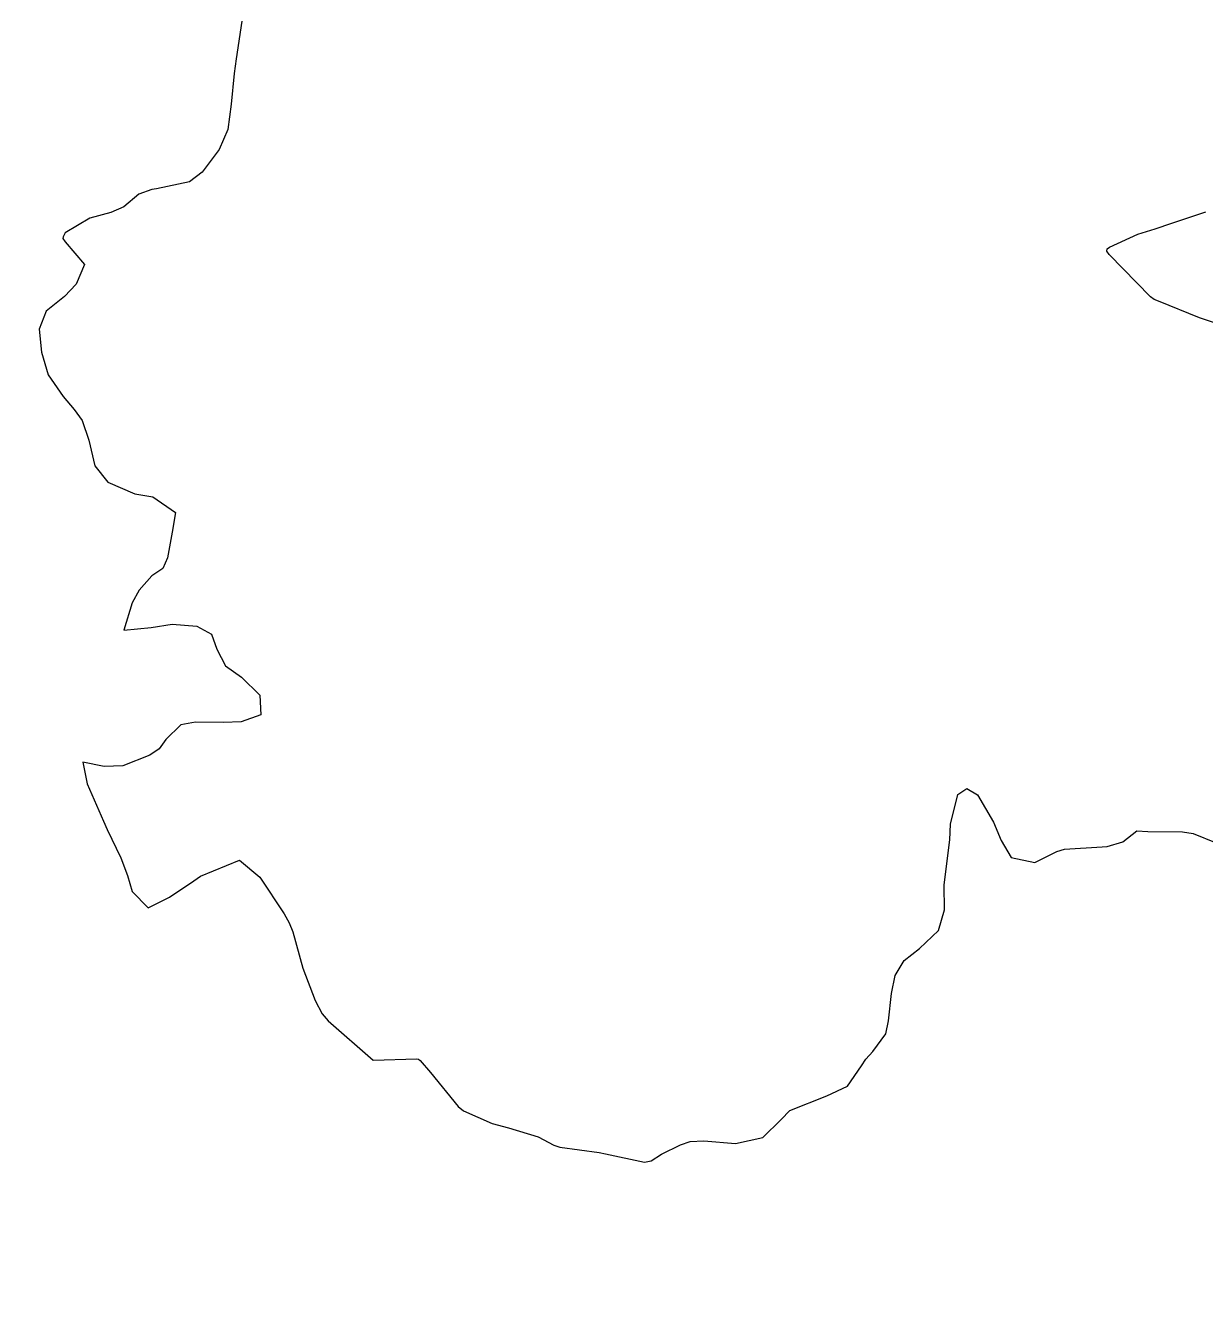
# Model space of a CAD drawing. Header units: metres. Extents: x 298520 to 308411, y 7433745 to 7450750.
# Drawn here: x 301242.9 to 301294.9, y 7443045.3 to 7443101.7 of the extents above; entities that cross this region are included whole.
import ezdxf

# ---------------------------------------------------------------- set-up
doc = ezdxf.new("R2010")
doc.units = ezdxf.units.M
doc.header["$LTSCALE"] = 10
doc.linetypes.add('DASHED', pattern=[0.75, 0.5, -0.25])
doc.layers.add('Curvas de Nivel 1m', color=11, linetype='Continuous')
doc.layers.add('Vias Secundárias', color=230, linetype='DASHED')

msp = doc.modelspace()

# ---------------------------------------------------------------- linework, layer by layer
at = {"layer": 'Curvas de Nivel 1m', "elevation": 684, "flags": 128}
for points in [[(301252.46, 7443101.866), (301252.211, 7443100.198), (301252.128, 7443099.561), (301251.987, 7443098.201), (301251.845, 7443097.094), (301251.456, 7443096.209), (301250.713, 7443095.21), (301250.15, 7443094.784), (301248.705, 7443094.475), (301248.495, 7443094.452), (301247.922, 7443094.248), (301247.259, 7443093.689), (301246.691, 7443093.434), (301245.771, 7443093.189), (301244.677, 7443092.547), (301244.593, 7443092.372), (301244.578, 7443092.291), (301244.671, 7443092.146), (301245.533, 7443091.148), (301245.156, 7443090.282), (301244.647, 7443089.743), (301243.841, 7443089.098), (301243.537, 7443088.301), (301243.631, 7443087.286), (301243.922, 7443086.297), (301244.593, 7443085.333), (301245.072, 7443084.767), (301245.423, 7443084.277), (301245.719, 7443083.418), (301245.985, 7443082.276), (301246.552, 7443081.558), (301247.745, 7443081.052), (301248.543, 7443080.914), (301249.545, 7443080.23), (301249.389, 7443079.367), (301249.181, 7443078.233), (301248.982, 7443077.759), (301248.501, 7443077.436), (301247.935, 7443076.805), (301247.633, 7443076.253), (301247.268, 7443075.055), (301248.472, 7443075.161), (301249.39, 7443075.314), (301250.473, 7443075.227), (301251.126, 7443074.867), (301251.36, 7443074.207), (301251.739, 7443073.484), (301252.451, 7443072.975), (301253.248, 7443072.182), (301253.291, 7443071.32), (301252.425, 7443071.007), (301251.648, 7443070.979), (301250.425, 7443071.001), (301249.772, 7443070.877), (301249.108, 7443070.233), (301248.822, 7443069.823), (301248.406, 7443069.546), (301247.217, 7443069.074), (301246.401, 7443069.051), (301245.452, 7443069.23), (301245.644, 7443068.277), (301246.368, 7443066.638), (301246.526, 7443066.268), (301247.125, 7443065.032), (301247.421, 7443064.254), (301247.629, 7443063.544), (301248.329, 7443062.83), (301249.273, 7443063.291), (301250.341, 7443064.009), (301250.633, 7443064.216), (301252.35, 7443064.928), (301253.256, 7443064.181), (301254.327, 7443062.559), (301254.545, 7443062.168), (301254.711, 7443061.773), (301255.145, 7443060.161), (301255.691, 7443058.744), (301256.005, 7443058.153), (301256.268, 7443057.849), (301258.243, 7443056.12), (301260.172, 7443056.172), (301260.244, 7443056.158), (301260.31, 7443056.099), (301260.765, 7443055.568), (301261.994, 7443054.082), (301262.221, 7443053.887), (301263.485, 7443053.33), (301264.214, 7443053.139), (301265.511, 7443052.736), (301266.206, 7443052.379), (301266.469, 7443052.289), (301268.203, 7443052.045), (301268.486, 7443051.997), (301270.198, 7443051.619), (301270.49, 7443051.686), (301270.948, 7443051.973), (301271.784, 7443052.388), (301272.209, 7443052.533), (301272.817, 7443052.559), (301274.208, 7443052.447), (301275.415, 7443052.714), (301276.219, 7443053.51), (301276.6, 7443053.904), (301278.23, 7443054.544), (301279.136, 7443054.969), (301279.753, 7443055.865), (301279.944, 7443056.167), (301280.252, 7443056.498), (301280.835, 7443057.283), (301280.943, 7443057.853), (301281.08, 7443059.057), (301281.241, 7443059.851), (301281.636, 7443060.51), (301282.305, 7443061.037), (301283.155, 7443061.827), (301283.415, 7443062.735), (301283.404, 7443063.824), (301283.545, 7443065.012), (301283.647, 7443065.821), (301283.679, 7443066.514), (301283.998, 7443067.816), (301284.396, 7443068.071), (301284.866, 7443067.805), (301285.575, 7443066.598), (301285.913, 7443065.795), (301286.355, 7443065.041), (301287.394, 7443064.816), (301288.358, 7443065.298), (301288.706, 7443065.41), (301290.361, 7443065.506), (301290.58, 7443065.518), (301291.275, 7443065.731), (301291.881, 7443066.214), (301292.37, 7443066.185), (301293.899, 7443066.168), (301294.369, 7443066.093), (301295.374, 7443065.68)], [(301295.946, 7443088.364), (301294.639, 7443088.792), (301292.835, 7443089.532), (301292.651, 7443089.61), (301292.487, 7443089.722), (301290.671, 7443091.582), (301290.567, 7443091.741), (301290.572, 7443091.844), (301290.675, 7443091.907), (301291.935, 7443092.476), (301292.688, 7443092.721), (301293.434, 7443092.967), (301294.698, 7443093.39), (301294.927, 7443093.461)]]:
    msp.add_lwpolyline(points, dxfattribs=at)
at = {"layer": 'Vias Secundárias'}
msp.add_lwpolyline([(301465.55, 7442973.319, 0), (301478.59, 7442967.28, -0.011668)], format="xyb", dxfattribs=at)

doc.saveas('drawing.dxf')
